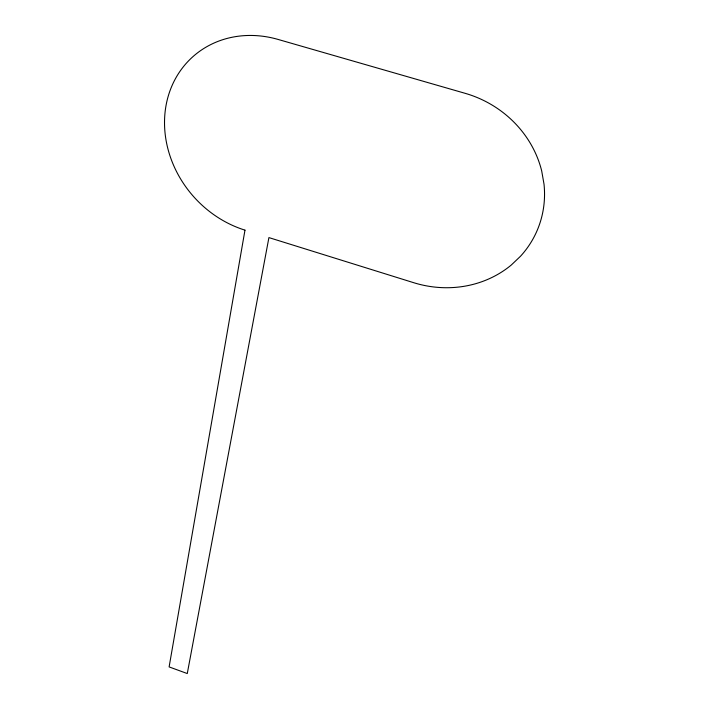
<?xml version="1.0" encoding="UTF-8"?>
<svg xmlns="http://www.w3.org/2000/svg" width="709" height="709" viewBox="0 0 709 709"><rect width="100%" height="100%" fill="white"/><g stroke="black" fill="none" stroke-linecap="round" stroke-linejoin="round"><path stroke-width="1.06" d="M244.977 230.141L169.114 666.912L187.273 673.55L268.915 237.595L413.639 282.678A105.402 97.877 26.1 0 0 511.295 265.015L520.521 256.233A105.402 97.877 26.1 0 0 544.025 184.234L541.685 170.896A105.402 97.877 26.1 0 0 465.148 93.322L278.096 39.438A104.95 92.445 48.6 0 0 165.924 106.128A104.95 92.445 48.6 0 0 244.977 230.141"/></g></svg>
